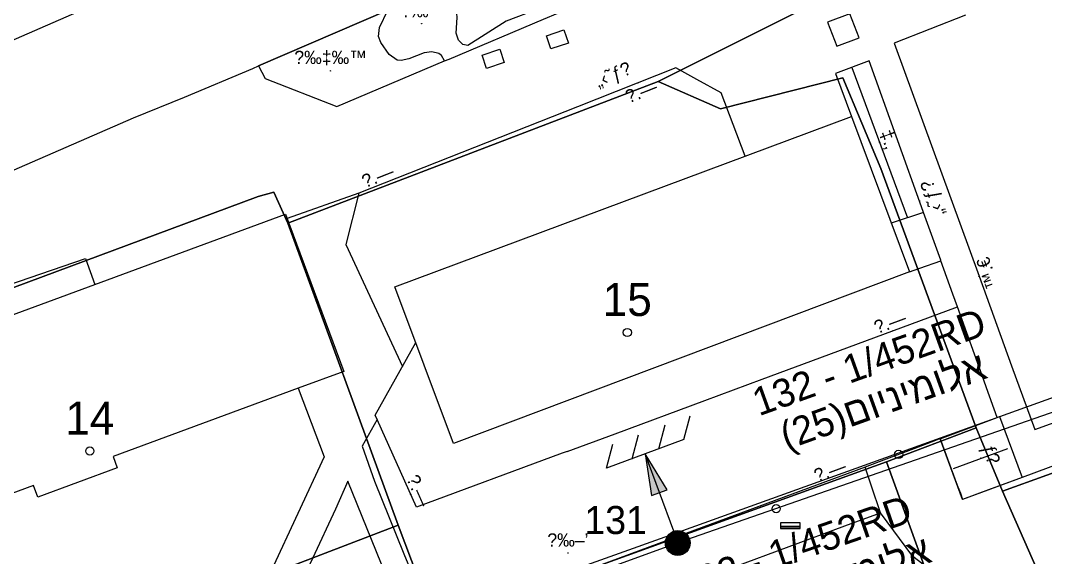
# Model space of a CAD drawing. Header units: metres. Extents: x 218299 to 220222, y 572714 to 574340.
# Drawn here: x 219615.2 to 219677.3, y 573875.2 to 573907.8 of the extents above; entities that cross this region are included whole.
import ezdxf
from ezdxf.enums import TextEntityAlignment as Align

# ---------------------------------------------------------------- set-up
doc = ezdxf.new("R2010")
doc.units = ezdxf.units.M
doc.header["$MEASUREMENT"] = 0
for name, color, linetype in [('1602', 44, 'Continuous'), ('1603', 44, 'Continuous'), ('6021', 110, 'Continuous'), ('6031', 254, 'Continuous'), ('6321', 7, 'Continuous'), ('6543', 7, 'Continuous'), ('6901', 3, 'Continuous'), ('6902', 1, 'Continuous'), ('A_POINTS', 2, 'Continuous'), ('M2200', 253, 'Continuous'), ('M2401', 7, 'Continuous'), ('M2404', 7, 'Continuous'), ('M2407', 253, 'Continuous'), ('M2408', 253, 'Continuous'), ('M2412', 253, 'Continuous'), ('M2420', 253, 'Continuous'), ('M2601', 253, 'Continuous'), ('M2604', 253, 'Continuous'), ('M2605', 253, 'Continuous'), ('M2802', 253, 'Continuous'), ('M2804', 253, 'Continuous'), ('M5202', 253, 'Continuous'), ('M5250', 253, 'Continuous')]:
    doc.layers.add(name, color=color, linetype=linetype)
doc.styles.add('HEBTXT', font='HEBTXT')
doc.styles.add('MAVAT_HEBTXT', font='HEBTXT')

# ---------------------------------------------------------------- blocks, each defined once
blk = doc.blocks.new('6901')
at = {"layer": 'A_POINTS'}
blk.add_circle((0, 0), 0.25, dxfattribs=at)
at = {"color": 0, "style": 'HEBTXT', "flags": 1}
blk.add_attdef('CODE', (-2.918, 6.399), '', height=1.7, dxfattribs=at)
at = {"color": 0, "style": 'HEBTXT'}
for tag, p in [('PATH', (0.169, 4.708)), ('HTCH', (0.169, 2.708))]:
    blk.add_attdef(tag, text='', height=1.7, dxfattribs=at).set_placement(p, align=Align.MIDDLE_CENTER)
blk = doc.blocks.new('6902')
at = {"layer": 'A_POINTS'}
blk.add_circle((0, 0), 0.25, dxfattribs=at)
at = {"color": 0, "style": 'HEBTXT', "flags": 1}
blk.add_attdef('CODE', (-2.918, 6.399), '', height=1.7, dxfattribs=at)
at = {"color": 0, "style": 'HEBTXT'}
for tag, p in [('PATH', (0.169, 4.708)), ('HTCH', (0.169, 2.708))]:
    blk.add_attdef(tag, text='', height=1.7, dxfattribs=at).set_placement(p, align=Align.MIDDLE_CENTER)
blk = doc.blocks.new('6321')
at = {"color": 0, "const_width": 0.75}
blk.add_lwpolyline([(-0.375, 0, 1), (0.375, 0, 1)], format="xyb", close=True, dxfattribs=at)
at = {"color": 0}
blk.add_circle((0, 0), 0.75, dxfattribs=at)
at = {"color": 0, "style": 'HEBTXT'}
blk.add_attdef('POLE_NUM', (1.75, 1.75), '', height=1.7, dxfattribs=at)
at = {"color": 0, "style": 'HEBTXT', "flags": 1}
blk.add_attdef('MAP_TYPE', (1.734, -0.717), '', height=1.7, dxfattribs=at)
blk = doc.blocks.new('6543')
at = {"color": 0}
for p, q in [((5.75, 2.486), (6.979, 1.626)), ((5.75, 0.813), (6.979, -0.048)), ((5.75, -0.901), (6.979, -1.761)), ((5.75, -2.514), (6.979, -3.374))]:
    blk.add_line(p, q, dxfattribs=at)
for points in [[(5.75, -2.514), (5.75, 2.486)], [(0.75, -0.014), (5.75, -0.014), (3.25, 0.486), (3.25, -0.514), (5.75, -0.014)]]:
    blk.add_lwpolyline(points, dxfattribs=at)
blk.add_solid([(3.25, -0.514), (3.25, 0.486), (5.75, -0.014)], dxfattribs=at)
blk = doc.blocks.new('1603')
at = {"layer": 'A_POINTS'}
blk.add_circle((0, 0), 0.25, dxfattribs=at)
at = {"color": 0, "style": 'HEBTXT'}
blk.add_attdef('PARCEL_NUM', text='', height=2, dxfattribs=at).set_placement((0, 1), align=Align.CENTER)
at = {"color": 0, "style": 'HEBTXT', "flags": 1}
blk.add_attdef('LOT_NUM', text='', height=2, dxfattribs=at).set_placement((0, -2.5), align=Align.CENTER)
blk = doc.blocks.new('M2802')
blk.add_circle((0, 0), 0.025)
at = {"style": 'MAVAT_HEBTXT'}
blk.add_attdef('NAME', text='', height=0.8, dxfattribs=at).set_placement((0, 1.59), align=Align.MIDDLE)
blk = doc.blocks.new('M2804')
blk.add_circle((0, 0), 0.025)
at = {"style": 'MAVAT_HEBTXT'}
blk.add_attdef('NAME', text='', height=0.8, dxfattribs=at).set_placement((0, 1.59), align=Align.MIDDLE)
blk = doc.blocks.new('M5202')
blk.add_lwpolyline([(-2, -0.53), (2, -0.53), (2, 0.67), (-2, 0.67)], close=True)
for points in [[(-2, 0), (2, 0)], [(-2, -0.33), (2, -0.33)]]:
    blk.add_lwpolyline(points)
at = {"style": 'MAVAT_HEBTXT', "flags": 1}
for tag, p in [('MARK', (0, 1.92)), ('HEIGHT', (0, -1.78)), ('NAME', (0, -4.35))]:
    blk.add_attdef(tag, text='', height=0.8, dxfattribs=at).set_placement(p, align=Align.MIDDLE)
blk = doc.blocks.new('M2404')
blk.add_circle((0, 0), 0.025)
at = {"style": 'MAVAT_HEBTXT'}
blk.add_attdef('NAME', text='', height=0.8, dxfattribs=at).set_placement((0, 1.59), align=Align.MIDDLE)
blk = doc.blocks.new('M2408')
blk.add_circle((0, 0), 0.025)
at = {"style": 'MAVAT_HEBTXT'}
blk.add_attdef('NAME', text='', height=0.8, dxfattribs=at).set_placement((0, 1.59), align=Align.MIDDLE)
blk = doc.blocks.new('M2412')
blk.add_circle((0, 0), 0.025)
at = {"style": 'MAVAT_HEBTXT'}
blk.add_attdef('NAME', text='', height=0.8, dxfattribs=at).set_placement((0, 1.59), align=Align.MIDDLE)
blk = doc.blocks.new('M2604')
blk.add_circle((0, 0), 0.025)
at = {"style": 'MAVAT_HEBTXT'}
blk.add_attdef('NAME', text='', height=0.8, dxfattribs=at).set_placement((0, 1.59), align=Align.MIDDLE)
blk = doc.blocks.new('M2605')
blk.add_circle((0, 0), 0.025)
at = {"style": 'MAVAT_HEBTXT'}
blk.add_attdef('NAME', text='', height=0.8, dxfattribs=at).set_placement((0, 1.59), align=Align.MIDDLE)
blk = doc.blocks.new('111')
at = {"layer": 'M2200'}
for points in [[(219637.894, 573891.592, 606.29), (219665.561, 573901.936, 606.215), (219665.561, 573901.936, 606.215), (219665.561, 573901.936, 606.215), (219669.066, 573892.503, 606.215), (219669.066, 573892.503, 606.215), (219669.066, 573892.503, 606.215), (219641.44, 573882.108, 606.215)], [(219603.524, 573885.772, 605.205), (219619.709, 573891.744, 605.144), (219631.268, 573896.009, 605.1), (219634.789, 573886.468, 605.205), (219634.789, 573886.468, 605.205), (219632.029, 573885.45, 605.205), (219620.81, 573881.31, 605.205), (219621.066, 573880.617, 599.01), (219616.255, 573878.842, 599.01), (219615.988, 573879.565, 605.205), (219613.729, 573878.731, 605.205), (219614.028, 573877.92, 599.115), (219610.021, 573876.441, 599.115), (219608.684, 573875.948, 599.115), (219608.415, 573876.677, 605.1), (219607.064, 573876.179, 605.1), (219603.56, 573885.675, 605.204)]]:
    blk.add_polyline3d(points, close=True, dxfattribs=at)
at = {"layer": 'M2401'}
for points in [[(219592.683, 573889.046, 598.852), (219622.044, 573901.855, 598.852), (219625.14, 573903.101, 598.852), (219629.277, 573904.841, 598.852), (219629.627, 573904.992, 598.852), (219637.459, 573908.38, 598.852)], [(219672.459, 573908.079, 598.852), (219668.15, 573906.382, 598.852), (219673.291, 573892.239, 598.852), (219675.261, 573886.819, 598.852), (219676.668, 573882.95, 598.852), (219694.419, 573889.378, 598.852), (219689.245, 573904.331, 598.852), (219686.14, 573912.891, 598.852)]]:
    blk.add_polyline3d(points, dxfattribs=at)
at = {"layer": 'M2404'}
for points in [[(219592.683, 573889.046, 598.852), (219622.044, 573901.855, 598.852), (219625.14, 573903.101, 598.852), (219629.277, 573904.841, 598.852), (219629.627, 573904.992, 598.852), (219637.459, 573908.38, 598.852)], [(219672.459, 573908.079, 598.852), (219668.15, 573906.382, 598.852), (219673.291, 573892.239, 598.852), (219675.261, 573886.819, 598.852), (219676.668, 573882.95, 598.852), (219694.419, 573889.378, 598.852), (219689.245, 573904.331, 598.852), (219686.14, 573912.891, 598.852)]]:
    blk.add_polyline3d(points, dxfattribs=at)
at = {"layer": 'M2407'}
for points in [[(219669.924, 573896.118, 594.88), (219667.964, 573895.468, 594.88)], [(219669.704, 573892.727, 594.88), (219670.98, 573893.176, 594.88)], [(219669.066, 573892.503, 594.88), (219669.704, 573892.727, 594.88)], [(219632.029, 573885.45, 593.865), (219633.601, 573881.293, 593.97), (219630.421, 573874.43, 594.18), (219630.13, 573873.89, 594.18), (219629.992, 573873.63, 594.18), (219629.839, 573873.458, 594.18), (219628.601, 573872.835, 594.18), (219628.673, 573872.679, 594.18)], [(219636.822, 573883.558, 593.865), (219635.897, 573881.95, 593.97), (219636.661, 573879.813, 594.075), (219638.436, 573875.404, 594.39), (219641.296, 573868.491, 594.81), (219641.866, 573866.795, 594.915), (219642.682, 573864.91, 595.125), (219643.234, 573863.431, 595.23), (219643.436, 573861.438, 595.44), (219643.404, 573860.046, 595.545), (219643.123, 573858.217, 595.755), (219645.421, 573858.188, 595.86), (219650.712, 573858.031, 595.86)], [(219666.77, 573879.509, 596.292), (219666.381, 573880.67, 596.317)], [(219641.449, 573857.58, 595.645), (219641.765, 573859.33, 595.545), (219641.832, 573860.355, 595.44), (219641.776, 573861.808, 595.335), (219641.675, 573862.914, 595.23), (219641.241, 573864.317, 595.125), (219640.609, 573865.977, 594.915), (219639.713, 573868.12, 594.81), (219638.914, 573870.148, 594.705), (219637.35, 573874.131, 594.495), (219635.043, 573879.816, 594.075), (219634.289, 573878.12, 594.075), (219632.89, 573875.134, 594.075), (219631.657, 573872.612, 594.075), (219629.386, 573867.901, 594.075)], [(219677.905, 573863.638, 596.728), (219677.175, 573865.536, 596.482), (219674.915, 573868.648, 596.482), (219674.182, 573869.658, 596.482), (219673.106, 573872.3, 596.407), (219669.284, 573875.258, 596.332), (219667.309, 573877.9, 596.257), (219667.309, 573877.9, 596.257), (219666.77, 573879.509, 596.292)]]:
    blk.add_polyline3d(points, dxfattribs=at)
at = {"layer": 'M2408'}
for points in [[(219629.627, 573904.992, 593.909), (219630.037, 573904.243, 593.909), (219634.375, 573902.54, 593.909), (219640.905, 573905.299, 593.909), (219641.179, 573905.415, 593.909), (219646.902, 573907.833, 593.909), (219648.625, 573908.561, 593.909), (219652, 573909.987, 593.909), (219652.316, 573910.121, 593.909), (219652.799, 573910.325, 593.909), (219664.906, 573914.972, 593.909), (219669.31, 573916.594, 593.909)], [(219674.387, 573883.679, 594.955), (219673.741, 573885.48, 594.955), (219673.571, 573885.952, 594.955), (219671.98, 573890.387, 594.955), (219671.706, 573891.15, 594.955), (219670.98, 573893.176, 594.955), (219670.967, 573893.21, 594.955), (219669.924, 573896.118, 594.955), (219669.903, 573896.176, 594.955), (219666.631, 573905.298, 594.955), (219664.591, 573904.529, 594.955), (219665.561, 573901.936, 594.955)], [(219635.701, 573897.278, 593.683), (219631.366, 573895.745, 593.683)]]:
    blk.add_polyline3d(points, dxfattribs=at)
at = {"layer": 'M2412'}
blk.add_polyline3d([(219670.922, 573882.386, 596.305), (219674.387, 573883.679, 595.007), (219674.525, 573883.731, 594.955), (219675.891, 573880.047, 594.955), (219672.294, 573878.712, 596.305), (219671.15, 573881.775, 596.305)], close=True, dxfattribs=at)
at = {"layer": 'M2420'}
blk.add_lwpolyline([(219567.982, 573886.813), (219576.138, 573889.727), (219660.113, 573926.386), (219668.384, 573929.369), (219681.944, 573936.045), (219729.815, 573956.303), (219736.746, 573959.524), (219748.445, 573964.813), (219834.29, 574002.14)], dxfattribs=at)
at = {"layer": 'M2601'}
blk.add_polyline3d([(219671.736, 573880.592, 597.355), (219675.042, 573881.801, 595.555)], dxfattribs=at)
at = {"layer": 'M2604'}
blk.add_polyline3d([(219665.588, 573904.905, 595.897), (219668.946, 573895.793, 595.897)], dxfattribs=at)
at = {"layer": 'M2605'}
for points in [[(219656.188, 573904.181, 594.847), (219654.914, 573904.877, 594.847), (219648.955, 573902.52, 594.847)], [(219659.106, 573899.523, 594.847), (219657.667, 573903.373, 594.847), (219656.188, 573904.181, 594.847)], [(219648.955, 573902.52, 594.847), (219635.701, 573897.278, 594.847), (219635.701, 573897.278, 594.847), (219635.701, 573897.278, 594.847), (219634.919, 573894.162, 594.847), (219638.345, 573886.776, 594.907)], [(219600.165, 573884.143, 593.76), (219599.129, 573883.772, 593.76), (219599.129, 573883.772, 593.76), (219598.243, 573886.144, 593.76), (219619.132, 573893.315, 593.857), (219619.709, 573891.744, 593.857)], [(219664.185, 573887.498, 594.803), (219671.98, 573890.387, 594.855)], [(219648.034, 573881.511, 594.704), (219639.191, 573878.237, 594.907), (219636.822, 573883.558, 594.907), (219636.704, 573883.823, 594.907), (219639.152, 573888.228, 594.907)], [(219660.141, 573885.998, 594.776), (219664.185, 573887.498, 594.803)], [(219656.665, 573884.71, 594.753), (219660.141, 573885.998, 594.776)], [(219651.235, 573882.697, 594.717), (219656.665, 573884.71, 594.753)], [(219684.428, 573883.216, 595.37), (219675.891, 573880.047, 596.028), (219673.858, 573879.293, 596.184)], [(219648.332, 573881.621, 594.697), (219651.235, 573882.697, 594.717)], [(219670.922, 573882.386, 596.305), (219670.785, 573882.335, 596.305), (219670.647, 573882.284, 596.306), (219669.333, 573881.786, 596.309)], [(219670.922, 573882.386, 596.305), (219671.971, 573879.578, 596.305)], [(219669.333, 573881.786, 596.309), (219667.492, 573881.09, 596.314)], [(219648.332, 573881.621, 594.697), (219648.034, 573881.511, 594.704)], [(219667.492, 573881.09, 596.314), (219666.381, 573880.67, 596.317), (219655.515, 573876.643, 596.343)], [(219671.971, 573879.578, 596.305), (219672.154, 573879.088, 596.305)], [(219673.858, 573879.293, 596.184), (219672.294, 573878.712, 596.305)], [(219672.154, 573879.088, 596.305), (219672.294, 573878.712, 596.305)], [(219665.154, 573877.101, 596.48), (219667.309, 573877.9, 596.445)], [(219658.403, 573874.599, 596.587), (219665.154, 573877.101, 596.48)], [(219655.515, 573876.643, 596.343), (219645.216, 573872.825, 596.368)]]:
    blk.add_polyline3d(points, dxfattribs=at)
at = {"layer": 'M2802'}
for points in [[(219640.802, 573909.827, 593.722), (219644.7, 573911.513, 593.755), (219644.879, 573910.576, 593.722), (219645.427, 573909.977, 593.722), (219646.089, 573909.461, 593.722), (219647.265, 573908.869, 593.722), (219647.584, 573908.572, 593.722), (219647.467, 573908.375, 593.722), (219647.038, 573908.275, 593.722), (219646.551, 573908.434, 593.722), (219644.63, 573907.704, 593.722), (219642.301, 573906.244, 593.722), (219642.011, 573906.286, 593.722), (219641.75, 573906.565, 593.722), (219641.603, 573906.973, 593.722), (219641.668, 573907.93, 593.722), (219641.63, 573908.415, 593.722)], [(219630.037, 573904.243, 593.676), (219634.375, 573902.54, 593.676), (219640.905, 573905.299, 593.783), (219640.711, 573905.631, 593.694), (219640.56, 573905.758, 593.684), (219640.132, 573905.847, 593.694), (219639.667, 573905.8, 593.694), (219638.728, 573905.417, 593.694), (219638.261, 573905.324, 593.694), (219638.029, 573905.354, 593.694), (219637.547, 573905.696, 593.694), (219637.04, 573906.423, 593.694), (219636.899, 573906.79, 593.694), (219636.95, 573907.325, 593.694), (219637.459, 573908.38, 593.694), (219629.627, 573904.992, 593.628)]]:
    blk.add_polyline3d(points, close=True, dxfattribs=at)
at = {"layer": 'M5250'}
for points in [[(219665.461, 573908.159, 594.341), (219664.113, 573907.648, 594.341), (219664.667, 573906.188, 594.341), (219666.015, 573906.699, 594.341), (219665.461, 573908.159, 594.341)], [(219648.13, 573907.184, 593.734), (219648.4, 573906.381, 593.734), (219647.342, 573906.024, 593.734), (219647.071, 573906.827, 593.734), (219648.13, 573907.184, 593.734)], [(219644.239, 573906.005, 593.734), (219644.51, 573905.202, 593.734), (219643.451, 573904.845, 593.734), (219643.181, 573905.648, 593.734), (219644.239, 573906.005, 593.734)]]:
    blk.add_polyline3d(points, dxfattribs=at)
at = {"layer": 'M2404'}
ref = blk.add_blockref('M2404', (219673.291, 573892.239), dxfattribs=dict(at, xscale=0.5, yscale=0.5, zscale=0.5))
ref.add_attrib('NAME', '™.€', dxfattribs={"layer": '0', "height": 0.8, "rotation": 109.97531, "style": 'MAVAT_HEBTXT'}).set_placement((219673.808, 573892.427), align=Align.MIDDLE)
at = {"layer": 'M2408'}
ref = blk.add_blockref('M2408', (219649.182, 573908.796), dxfattribs=dict(at, xscale=0.5, yscale=0.5, zscale=0.5))
ref.add_attrib('NAME', '„‹˜ƒ\x8e', dxfattribs={"layer": '0', "height": 0.8, "rotation": 22.90538, "style": 'MAVAT_HEBTXT'}).set_placement((219651.145, 573904.384), align=Align.MIDDLE)
ref = blk.add_blockref('M2408', (219669.673, 573896.817), dxfattribs=dict(at, xscale=0.5, yscale=0.5, zscale=0.5))
ref.add_attrib('NAME', '„‹˜ƒ\x8e', dxfattribs={"layer": '0', "height": 0.8, "rotation": 109.73602, "style": 'MAVAT_HEBTXT'}).set_placement((219670.55, 573896.994), align=Align.MIDDLE)
at = {"layer": 'M2412'}
ref = blk.add_blockref('M2412', (219673.408, 573881.22), dxfattribs=dict(at, xscale=0.5, yscale=0.5, zscale=0.5))
ref.add_attrib('NAME', 'ƒ\x8e', dxfattribs={"layer": '0', "height": 0.8, "rotation": 290.56452, "style": 'MAVAT_HEBTXT'}).set_placement((219673.923, 573881.413), align=Align.MIDDLE)
at = {"layer": 'M2604'}
ref = blk.add_blockref('M2604', (219667.267, 573900.349), dxfattribs=dict(at, xscale=0.5, yscale=0.5, zscale=0.5))
ref.add_attrib('NAME', '‡.‚', dxfattribs={"layer": '0', "height": 0.8, "rotation": 290.23284, "style": 'MAVAT_HEBTXT'}).set_placement((219667.783, 573900.539), align=Align.MIDDLE)
at = {"layer": 'M2605'}
ref = blk.add_blockref('M2605', (219652.609, 573903.966), dxfattribs=dict(at, xscale=0.5, yscale=0.5, zscale=0.5))
ref.add_attrib('NAME', '\x9a.—', dxfattribs={"layer": '0', "height": 0.8, "rotation": 21.57945, "style": 'MAVAT_HEBTXT'}).set_placement((219652.812, 573903.454), align=Align.MIDDLE)
ref = blk.add_blockref('M2605', (219637.048, 573897.811), dxfattribs=dict(at, xscale=0.5, yscale=0.5, zscale=0.5))
ref.add_attrib('NAME', '\x9a.—', dxfattribs={"layer": '0', "height": 0.8, "rotation": 21.57945, "style": 'MAVAT_HEBTXT'}).set_placement((219636.846, 573898.323), align=Align.MIDDLE)
ref = blk.add_blockref('M2605', (219668.082, 573888.942), dxfattribs=dict(at, xscale=0.5, yscale=0.5, zscale=0.5))
ref.add_attrib('NAME', '\x9a.—', dxfattribs={"layer": '0', "height": 0.8, "rotation": 20.34011, "style": 'MAVAT_HEBTXT'}).set_placement((219667.891, 573889.458), align=Align.MIDDLE)
ref = blk.add_blockref('M2605', (219664.439, 573879.95), dxfattribs=dict(at, xscale=0.5, yscale=0.5, zscale=0.5))
ref.add_attrib('NAME', '\x9a.—', dxfattribs={"layer": '0', "height": 0.8, "rotation": 20.33775, "style": 'MAVAT_HEBTXT'}).set_placement((219664.248, 573880.466), align=Align.MIDDLE)
ref = blk.add_blockref('M2605', (219638.841, 573879.024), dxfattribs=dict(at, xscale=0.5, yscale=0.5, zscale=0.5))
ref.add_attrib('NAME', '\x9a.—', dxfattribs={"layer": '0', "height": 0.8, "rotation": 293.99989, "style": 'MAVAT_HEBTXT'}).set_placement((219639.343, 573879.248), align=Align.MIDDLE)
at = {"layer": 'M2802'}
ref = blk.add_blockref('M2802', (219633.994, 573904.699, 593.783), dxfattribs=dict(at, xscale=0.5, yscale=0.5, zscale=0.5))
ref.add_attrib('NAME', '\x8d‰‡‰™', dxfattribs={"layer": '0', "height": 0.8, "style": 'MAVAT_HEBTXT'}).set_placement((219633.994, 573905.495, 593.783), align=Align.MIDDLE)
at = {"layer": 'M2804'}
ref = blk.add_blockref('M2804', (219639.519, 573907.555, 607.456), dxfattribs=dict(at, xscale=0.5, yscale=0.5, zscale=0.5))
ref.add_attrib('NAME', '\x8d‰–’', dxfattribs={"layer": '0', "height": 0.8, "style": 'MAVAT_HEBTXT'}).set_placement((219639.519, 573908.35, 607.456), align=Align.MIDDLE)
ref = blk.add_blockref('M2804', (219648.377, 573875.46, 609.266), dxfattribs=dict(at, xscale=0.5, yscale=0.5, zscale=0.5))
ref.add_attrib('NAME', '\x8d‰–’', dxfattribs={"layer": '0', "height": 0.8, "style": 'MAVAT_HEBTXT'}).set_placement((219648.377, 573876.256, 609.266), align=Align.MIDDLE)
at = {"layer": 'M5202', "xscale": 0.3, "yscale": 0.3, "zscale": 0.3}
blk.add_blockref('M5202', (219661.85, 573877.098, 596.267), dxfattribs=at)

msp = doc.modelspace()

# ---------------------------------------------------------------- linework, layer by layer
at = {"layer": '1602'}
for points in [[(219696.1983, 573886.9683), (219674.7171, 573879.2179), (219673.1126, 573883.0531), (219667.3364, 573898.7802), (219665.0366, 573904.2642), (219657.6307, 573902.401), (219653.851, 573904.0473), (219670.7516, 573912.5339), (219677.1978, 573915.6445), (219684.072, 573918.9435)], [(219638.0867, 573877.147), (219631.4002, 573895.468), (219653.851, 573904.0473), (219657.6307, 573902.401), (219665.0366, 573904.2642), (219667.3364, 573898.7802), (219673.1126, 573883.0531), (219667.6809, 573880.9974), (219643.7367, 573872.3376), (219640.4452, 573870.8791)], [(219638.0867, 573877.147), (219608.2093, 573865.6822), (219602.5918, 573881.4068), (219600.7674, 573886.3565), (219629.6008, 573897.0841), (219630.5577, 573897.3465), (219631.4002, 573895.468)], [(219729.4451, 573846.7812), (219698.4908, 573835.5439), (219690.761, 573838.1256), (219679.7466, 573867.7958), (219674.7171, 573879.2179), (219696.1983, 573886.9683), (219720.7955, 573895.9385), (219735.6939, 573855.4813), (219738.5926, 573848.2735), (219732.3696, 573846.1792)], [(219679.7466, 573867.7958), (219690.761, 573838.1256), (219684.0584, 573835.6168), (219673.6055, 573864.633), (219667.6809, 573880.9974), (219673.1126, 573883.0531), (219674.7171, 573879.2179)], [(219649.7321, 573855.8298), (219643.7367, 573872.3376), (219667.6809, 573880.9974), (219673.6055, 573864.633)], [(219650.0771, 573843.3445), (219620.2408, 573832.2007), (219608.2093, 573865.6822), (219638.0867, 573877.147), (219640.4452, 573870.8791), (219643.7367, 573872.3376), (219649.7321, 573855.8298), (219645.891, 573854.3637)]]:
    msp.add_lwpolyline(points, close=True, dxfattribs=at)
msp.add_lwpolyline([(219670.7516, 573912.5339), (219653.851, 573904.0473), (219631.4002, 573895.468), (219630.5577, 573897.3465), (219629.6008, 573897.0841), (219600.7674, 573886.3565)], dxfattribs=at)
at = {"layer": '6021'}
msp.add_lwpolyline([(219690.6497, 573888.4858), (219683.393, 573885.9646), (219655.0311, 573876.0702), (219631.4517, 573867.4879)], dxfattribs=at)
at = {"layer": '6031'}
msp.add_lwpolyline([(219689.9241, 573889.2521), (219688.8576, 573888.8687), (219654.8199, 573876.6332), (219631.1363, 573868.1641)], dxfattribs=at)

# ---------------------------------------------------------------- block references
msp.add_blockref('111', (0, 0))
at = {"layer": '1603'}
for p, values in [((219651.9706, 573888.8334), {'PARCEL_NUM': '15'}), ((219619.4034, 573881.6451), {'PARCEL_NUM': '14'})]:
    msp.add_blockref('1603', p, dxfattribs=at).add_auto_attribs(values)
at = {"layer": '6321'}
ref = msp.add_blockref('6321', (219655.0311, 573876.0702), dxfattribs=at)
ref.add_attrib('POLE_NUM', '131', (219649.3694, 573876.613), dxfattribs={"layer": '0', "color": 0, "height": 1.7, "style": 'HEBTXT'})
at = {"layer": '6543', "rotation": 110.268699499966}
msp.add_blockref('6543', (219655.0311, 573876.0702), dxfattribs=at)
at = {"layer": '6901'}
ref = msp.add_blockref('6901', (219668.4123, 573881.4384, 596.3115), dxfattribs=dict(at, rotation=19.7719))
ref.add_attrib('PATH', '132 - 1/452RD', dxfattribs={"layer": '0', "color": 0, "height": 1.7, "rotation": 19.7719, "style": 'HEBTXT'}).set_placement((219666.6198, 573887.0479, 596.3115), align=Align.MIDDLE_CENTER)
ref.add_attrib('HTCH', '(25)םוינימולא', dxfattribs={"layer": '0', "color": 0, "height": 1.7, "rotation": 19.7719, "style": 'HEBTXT'}).set_placement((219667.4655, 573884.6953, 596.3115), align=Align.MIDDLE_CENTER)
ref = msp.add_blockref('6901', (219660.9926, 573878.1499), dxfattribs=dict(at, rotation=19.232))
ref.add_attrib('PATH', '132 - 1/452RD', dxfattribs={"layer": '0', "color": 0, "height": 1.7, "rotation": 19.232, "style": 'HEBTXT'}).set_placement((219662.1148, 573875.7794), align=Align.MIDDLE_CENTER)
ref.add_attrib('HTCH', '(95)םוינימולא', dxfattribs={"layer": '0', "color": 0, "height": 1.7, "rotation": 19.232, "style": 'HEBTXT'}).set_placement((219664.0944, 573873.6068), align=Align.MIDDLE_CENTER)
at = {"layer": '6902'}
ref = msp.add_blockref('6902', (219681.3171, 573921.2594), dxfattribs=dict(at, rotation=287.7582))
ref.add_attrib('PATH', '1/452RD - 452RD', dxfattribs={"layer": '0', "color": 0, "height": 1.7, "rotation": 287.7582, "style": 'HEBTXT'}).set_placement((219679.233, 573918.0558), align=Align.MIDDLE_CENTER)
ref.add_attrib('HTCH', '(50/8)הדלפ םוינימולא', dxfattribs={"layer": '0', "color": 0, "height": 1.7, "rotation": 287.7582, "style": 'HEBTXT'}).set_placement((219676.4022, 573915.9203), align=Align.MIDDLE_CENTER)

doc.saveas('drawing.dxf')
